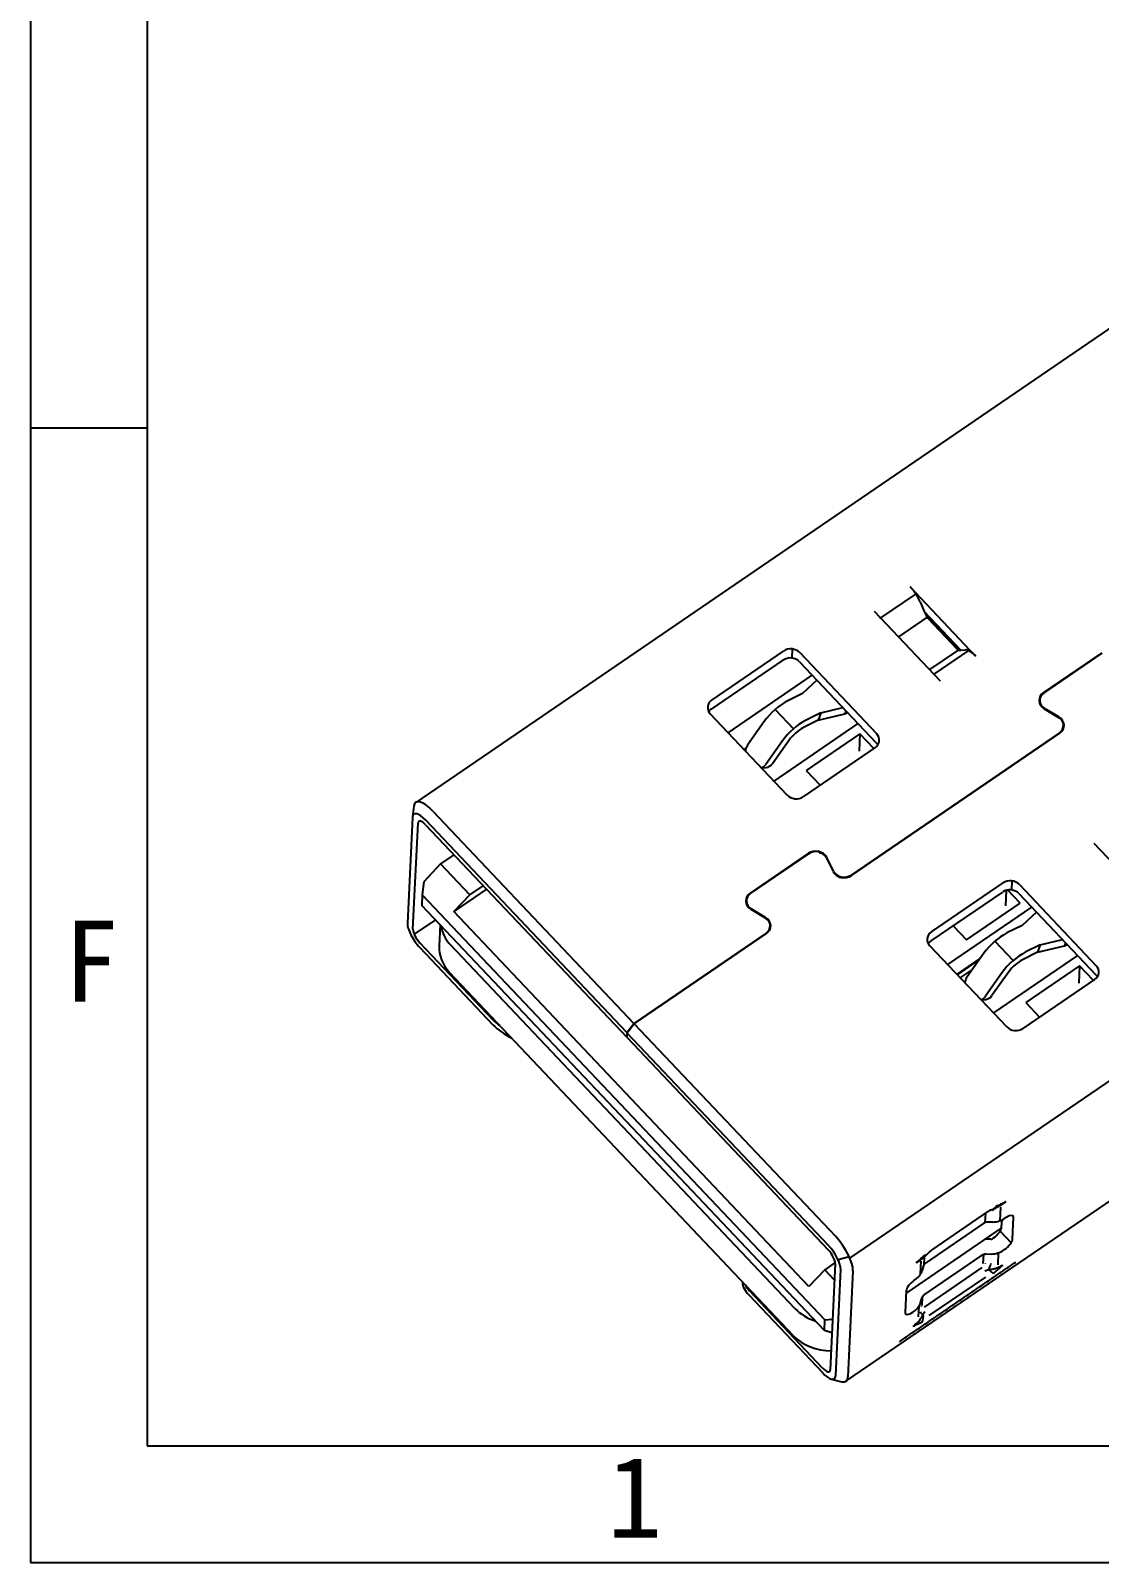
# Model space of a CAD drawing. Header units: millimetres. Extents: x 2027 to 2143, y 133 to 225.
# Drawn here: x 2026.68 to 2039.61, y 132.92 to 151.45 of the extents above; entities that cross this region are included whole.
import ezdxf

# ---------------------------------------------------------------- set-up
doc = ezdxf.new("R2010")
doc.units = ezdxf.units.MM
doc.styles.get("Standard").update_dxf_attribs({"font": 'romans.shx', "height": 0.6})

# ---------------------------------------------------------------- blocks, each defined once
blk = doc.blocks.new('A$C255A5F4B')
at = {"ltscale": 0.01}
for p, q in [((-2.559, 4.995), (-14.751, -3.337)), ((-5.068, -0.813), (-6.207, 0.39)), ((-6.727, -0.159), (-6.108, 0.264)), ((-6.033, 0.129), (-5.961, -0.035)), ((-6.826, -0.034), (-5.687, -1.236)), ((-5.914, -0.136), (-6.409, -0.474)), ((-5.328, -0.703), (-5.961, -0.035)), ((-5.961, -0.035), (-5.925, -0.117)), ((-5.936, -0.091), (-5.919, -0.079)), ((-5.883, -0.144), (-5.913, -0.138)), ((-5.9, -0.154), (-5.394, -0.688)), ((-5.867, -0.134), (-5.883, -0.144)), ((-5.883, -0.144), (-5.409, -0.645)), ((-9.633, -1.567), (-8.394, -0.72)), ((-8.243, -0.685), (-8.25, -0.842)), ((-8.113, -0.748), (-6.784, -2.151)), ((-5.375, -0.703), (-5.871, -1.042)), ((-5.2, -0.71), (-5.798, -1.119)), ((-5.409, -0.645), (-5.393, -0.635)), ((-5.381, -0.7), (-5.409, -0.645)), ((-5.368, -0.705), (-5.328, -0.703)), ((-5.328, -0.703), (-5.249, -0.699)), ((-2.894, -0.752), (-3.9, -1.44)), ((-3.894, -1.447), (-2.888, -0.759)), ((-9.64, -1.724), (-8.402, -0.877)), ((-8.12, -0.905), (-6.792, -2.308)), ((-9.352, -2.132), (-7.899, -1.139)), ((-7.816, -1.226), (-8.068, -1.455)), ((-8.068, -1.455), (-8.329, -1.586)), ((-3.965, -1.568), (-3.968, -1.621)), ((-8.333, -3.209), (-9.661, -1.806)), ((-8.538, -1.73), (-8.222, -2.064)), ((-7.752, -1.789), (-8.013, -1.92)), ((-7.752, -1.789), (-7.797, -1.917)), ((-7.797, -1.917), (-7.334, -1.808)), ((-7.752, -1.789), (-7.369, -1.698)), ((-7.316, -1.755), (-7.334, -1.808)), ((-7.334, -1.808), (-7.288, -1.784)), ((-3.887, -1.719), (-3.64, -1.867)), ((-3.634, -1.86), (-3.881, -1.712)), ((-8.728, -1.937), (-9.017, -2.345)), ((-7.108, -1.974), (-8.562, -2.967)), ((-7.797, -1.917), (-8.059, -2.049)), ((-3.558, -2.066), (-3.555, -2.012)), ((-8.412, -2.271), (-8.701, -2.679)), ((-8.298, -2.259), (-8.587, -2.668)), ((-7.073, -2.153), (-8.002, -2.788)), ((-3.627, -2.133), (-7.226, -4.593)), ((-7.22, -4.6), (-3.62, -2.14)), ((-7.073, -2.153), (-7.087, -2.452)), ((-6.835, -2.405), (-7.073, -2.153)), ((-9.045, -2.403), (-9.076, -2.424)), ((-6.813, -2.39), (-8.051, -3.237)), ((-8.775, -2.741), (-8.693, -2.733)), ((-8.002, -2.788), (-7.763, -3.04)), ((-7.247, -11.215), (4.945, -2.883)), ((-14.784, -3.402), (-14.806, -3.586)), ((-14.806, -3.595), (-14.894, -5.427)), ((-14.799, -5.527), (-14.712, -3.695)), ((-11.1, -7.316), (-14.576, -3.646)), ((-14.456, -3.488), (-10.98, -7.159)), ((-14.58, -3.724), (-11.104, -7.395)), ((-7.964, -4.217), (-8.971, -4.905)), ((-8.964, -4.912), (-7.958, -4.224)), ((-7.76, -4.224), (-7.759, -4.193)), ((-3.03, -4.042), (-1.892, -5.244)), ((-14.323, -4.401), (-14.614, -4.708)), ((-14.09, -4.242), (-14.323, -4.401)), ((-13.817, -4.935), (-14.323, -4.401)), ((-7.655, -4.292), (-7.538, -4.528)), ((-7.529, -4.525), (-7.646, -4.288)), ((-14.614, -4.708), (-14.638, -4.933)), ((-7.423, -4.647), (-7.422, -4.616)), ((-5.837, -5.575), (-4.599, -4.729)), ((-4.447, -4.693), (-4.455, -4.85)), ((-4.317, -4.756), (-2.989, -6.159)), ((-14.638, -4.933), (-14.647, -5.116)), ((-14.638, -4.933), (-7.679, -12.281)), ((-13.526, -4.838), (-14.09, -5.223)), ((-14.09, -5.223), (-13.817, -4.935)), ((-13.817, -4.935), (-13.584, -4.776)), ((-7.316, -13.342), (4.876, -5.011)), ((-5.845, -5.732), (-4.606, -4.886)), ((-4.544, -4.857), (-4.557, -5.124)), ((-4.302, -5.079), (-4.518, -4.851)), ((-4.325, -4.913), (-2.996, -6.316)), ((-7.688, -12.465), (-14.647, -5.116)), ((-7.954, -11.703), (-14.09, -5.223)), ((-9.036, -5.033), (-9.038, -5.086)), ((-8.957, -5.184), (-8.71, -5.332)), ((-8.704, -5.325), (-8.951, -5.177)), ((-5.557, -6.14), (-4.104, -5.147)), ((-5.231, -5.714), (-4.302, -5.079)), ((-4.021, -5.234), (-4.272, -5.463)), ((-14.412, -5.364), (-14.778, -5.614)), ((-14.329, -5.452), (-14.346, -5.814)), ((-8.628, -5.531), (-8.625, -5.477)), ((-5.462, -5.47), (-5.231, -5.714)), ((-4.272, -5.463), (-4.534, -5.594)), ((-13.412, -7.101), (-14.678, -5.765)), ((-8.198, -12.084), (-14.144, -5.805)), ((-8.697, -5.598), (-10.98, -7.159)), ((-10.974, -7.165), (-8.69, -5.605)), ((-4.537, -7.217), (-5.865, -5.814)), ((-4.742, -5.738), (-4.426, -6.072)), ((-3.956, -5.797), (-4.218, -5.928)), ((-3.956, -5.797), (-4.002, -5.926)), ((-4.002, -5.926), (-3.539, -5.816)), ((-3.956, -5.797), (-3.574, -5.706)), ((-3.52, -5.763), (-3.539, -5.816)), ((-3.539, -5.816), (-3.492, -5.793)), ((-14.681, -5.844), (-13.416, -7.18)), ((-5.397, -6.309), (-4.996, -6.036)), ((-5.01, -6.055), (-5.391, -6.315)), ((-4.933, -5.945), (-5.221, -6.353)), ((-3.313, -5.982), (-4.766, -6.975)), ((-4.002, -5.926), (-4.263, -6.057)), ((-8.22, -12.555), (-14.166, -6.276)), ((-5.339, -6.371), (-5.135, -6.232)), ((-4.616, -6.279), (-4.905, -6.688)), ((-4.502, -6.268), (-4.791, -6.676)), ((-3.278, -6.162), (-4.207, -6.796)), ((-3.278, -6.162), (-3.292, -6.46)), ((-3.039, -6.414), (-3.278, -6.162)), ((-3.017, -6.399), (-4.256, -7.245)), ((-4.98, -6.75), (-4.898, -6.741)), ((-4.207, -6.796), (-3.968, -7.048)), ((-13.095, -7.408), (-13.095, -7.409)), ((-11.1, -7.316), (-11.104, -7.395)), ((-11.097, -7.39), (-11.104, -7.395)), ((-11.1, -7.316), (-10.98, -7.159)), ((-11.098, -7.402), (-11.094, -7.323)), ((-11.098, -7.402), (-7.622, -11.073)), ((-10.974, -7.165), (-11.094, -7.323)), ((-7.618, -10.994), (-11.094, -7.323)), ((-10.974, -7.165), (-7.498, -10.836)), ((-5.827, -11.07), (-4.85, -10.402)), ((-4.908, -10.598), (-4.9, -10.436)), ((-4.774, -10.59), (-4.874, -10.592)), ((-4.646, -10.331), (-4.657, -10.569)), ((-4.624, -10.68), (-4.618, -10.554)), ((-4.548, -10.512), (-4.568, -10.525)), ((-4.435, -10.88), (-4.417, -10.511)), ((-4.625, -10.689), (-6.277, -11.817)), ((-4.933, -10.61), (-5.94, -11.298)), ((-4.651, -10.748), (-4.461, -10.948)), ((-4.813, -10.886), (-4.913, -10.888)), ((-4.764, -10.864), (-4.784, -10.877)), ((-4.594, -11.077), (-4.575, -11.064)), ((-7.501, -11.292), (-7.681, -11.415)), ((-7.5, -11.311), (-7.588, -13.142)), ((-7.258, -11.191), (-7.45, -11.242)), ((-6.024, -11.486), (-6.013, -11.267)), ((-5.973, -11.343), (-5.997, -11.425)), ((-5.966, -11.85), (-4.96, -11.162)), ((-5.966, -11.326), (-5.959, -11.191)), ((-5.96, -12.059), (-4.963, -11.377)), ((-4.942, -11.305), (-4.934, -11.15)), ((-4.901, -11.144), (-4.801, -11.142)), ((-4.683, -11.122), (-4.693, -11.331)), ((-9.103, -11.623), (-9.104, -11.634)), ((-7.681, -11.415), (-7.954, -11.703)), ((-7.514, -11.592), (-7.681, -11.415)), ((-7.493, -13.243), (-7.405, -11.411)), ((-7.194, -11.432), (-7.282, -13.264)), ((-6.116, -11.583), (-6.135, -11.596)), ((-4.903, -11.54), (-5.881, -12.208)), ((-8.988, -11.856), (-7.723, -13.192)), ((-7.719, -13.114), (-8.984, -11.777)), ((-6.275, -11.781), (-6.293, -12.15)), ((-6.024, -11.978), (-6, -11.895)), ((-6, -12.033), (-5.992, -11.878)), ((-6.161, -12.149), (-6.142, -12.135)), ((-6.059, -12.229), (-6.05, -12.038)), ((-7.688, -12.465), (-7.679, -12.281)), ((-7.679, -12.281), (-7.546, -12.266)), ((-7.557, -12.506), (-7.688, -12.465)), ((-7.568, -13.303), (-7.389, -13.349))]:
    blk.add_line(p, q, dxfattribs=at)
for centre, major_axis, ratio, start_param, end_param in [((-6.215, 0.206), (-0.197, 0.289), 0.347778, 4.216299, 5.143595), ((-5.899, -0.128), (0.0282, -0.0413), 0.347778, 4.216299, 5.143595), ((-8.268, -0.854), (0.2, -0.01), 0.851753, 0.725849, 2.296646), ((-5.393, -0.662), (0.0282, -0.0413), 0.347778, 5.143595, 6.07089), ((-5.077, -0.996), (-0.197, 0.289), 0.347778, 5.143595, 6.07089), ((-8.275, -1.011), (0.2, -0.01), 0.851753, 0.725849, 2.296646), ((-9.506, -1.7), (0.2, -0.01), 0.851753, 2.296646, 3.867442), ((-8.443, -1.908), (0.363, 0.344), 0.391876, 0.916418, 2.041182), ((-3.771, -1.577), (-0.205, 0.01), 0.851753, 5.438238, 7.292829), ((-3.771, -1.577), (0.195, -0.009), 0.851753, 2.296646, 4.151236), ((-9.514, -1.857), (0.2, -0.01), 0.851753, 2.296646, 2.662077), ((-8.127, -2.242), (0.363, 0.344), 0.391876, 0.916418, 2.041182), ((-8.127, -2.242), (0.218, 0.206), 0.391876, 0.916418, 2.039861), ((-3.75, -2.003), (0.195, -0.009), 0.851753, 5.438238, 7.292829), ((-3.75, -2.003), (-0.205, 0.01), 0.851753, 2.296646, 4.151236), ((-8.89, -2.479), (0.02, -0.199), 0.820098, 3.895963, 4.47095), ((-6.939, -2.257), (0.2, -0.01), 0.851753, 5.438238, 7.009035), ((-6.947, -2.414), (0.2, -0.01), 0.851753, 0.479503, 0.725849), ((-8.827, -2.546), (0.02, -0.199), 0.820098, 0.179383, 0.75437), ((-8.713, -2.534), (-0.02, 0.199), 0.820098, 3.141565, 3.895963), ((-14.469, -3.749), (0.282, -0.413), 0.347778, 2.002002, 3.521601), ((-8.178, -3.103), (0.2, -0.01), 0.851753, 3.867442, 5.438238), ((-14.585, -3.829), (0.197, -0.289), 0.347778, 2.002002, 3.572798), ((-14.585, -3.829), (0.113, -0.165), 0.347778, 2.002002, 3.572798), ((-7.835, -4.354), (-0.205, 0.01), 0.851753, 3.583648, 5.438238), ((-7.835, -4.354), (0.195, -0.009), 0.851753, 0.442055, 2.296646), ((-7.349, -4.463), (-0.205, 0.01), 0.851753, 0.442055, 2.296646), ((-7.349, -4.463), (0.195, -0.009), 0.851753, 3.583648, 5.438238), ((-4.472, -4.862), (0.2, -0.01), 0.851753, 0.725849, 2.296646), ((-8.841, -5.042), (-0.205, 0.01), 0.851753, 5.438238, 7.292829), ((-8.841, -5.042), (0.195, -0.009), 0.851753, 2.296646, 4.151236), ((-4.48, -5.019), (0.2, -0.01), 0.851753, 0.725849, 2.296646), ((-14.673, -5.661), (0.197, -0.289), 0.347778, 3.572798, 5.143595), ((-14.673, -5.661), (-0.113, 0.165), 0.347778, 0.431206, 2.002002), ((-13.525, -5.382), (0.799, -0.038), 0.851753, 3.319357, 3.867442), ((-8.82, -5.468), (0.195, -0.009), 0.851753, 5.438238, 7.292829), ((-8.82, -5.468), (-0.205, 0.01), 0.851753, 2.296646, 4.151236), ((-13.547, -5.853), (0.799, -0.038), 0.851753, 3.141587, 3.867442), ((-5.711, -5.709), (0.2, -0.01), 0.851753, 2.296646, 3.867442), ((-5.718, -5.866), (0.2, -0.01), 0.851753, 2.296646, 2.662077), ((-4.648, -5.916), (0.363, 0.344), 0.391876, 0.916418, 2.041182), ((-4.332, -6.25), (0.363, 0.344), 0.391876, 0.916418, 2.041182), ((-4.332, -6.25), (0.218, 0.206), 0.391876, 0.916418, 2.039861), ((-5.095, -6.487), (0.02, -0.199), 0.820098, 3.895963, 4.47095), ((-3.144, -6.265), (0.2, -0.01), 0.851753, 5.438238, 7.009035), ((-3.151, -6.422), (0.2, -0.01), 0.851753, 0.479503, 0.725849), ((-5.032, -6.554), (0.02, -0.199), 0.820098, 0.179383, 0.75437), ((-4.918, -6.542), (-0.02, 0.199), 0.820098, 3.141565, 3.895963), ((-13.025, -6.837), (-0.499, 0.024), 0.851753, 0.725849, 1.021184), ((-13.042, -7.177), (-0.477, 0.267), 0.421731, 0.93272, 1.699982), ((-4.382, -7.111), (0.2, -0.01), 0.851753, 3.867442, 5.438238), ((-4.838, -10.177), (-0.065, 0.189), 0.695515, 3.144293, 3.718458), ((-4.757, -10.566), (0.035, -0.197), 0.205248, 2.578829, 2.988801), ((-4.789, -10.291), (0.35, -0.017), 0.851753, 4.794737, 5.438238), ((-4.553, -10.604), (-0.127, -0.12), 0.391876, 2.753945, 4.324741), ((-7.51, -11.098), (0.282, -0.413), 0.347778, 0.431206, 2.002002), ((-4.87, -10.677), (-0.0999, 0.0048), 0.851753, 4.794737, 5.438238), ((-4.76, -10.772), (0.127, 0.12), 0.391876, 4.324741, 5.895537), ((-7.627, -11.177), (0.113, -0.165), 0.347778, 0.431206, 2.002002), ((-7.627, -11.177), (0.197, -0.289), 0.347778, 0.431206, 2.002002), ((-4.815, -10.844), (0.0499, -0.0024), 0.851753, 4.794737, 5.438238), ((-4.815, -10.844), (-0.35, 0.017), 0.851753, 1.653144, 2.296646), ((-4.57, -10.973), (-0.127, -0.12), 0.391876, 1.183148, 2.753945), ((-5.876, -11.365), (-0.0999, 0.0048), 0.851753, 5.438238, 6.081739), ((-6.068, -11.018), (-0.142, 0.141), 0.075222, 2.737713, 3.129978), ((-4.896, -11.229), (0.0999, -0.0048), 0.851753, 1.653144, 2.296646), ((-4.8, -11.478), (0.027, 0.198), 0.287753, 0.576661, 1.27335), ((-8.614, -11.853), (-0.477, 0.267), 0.421731, 0.20688, 0.93272), ((-6.139, -11.688), (-0.127, -0.12), 0.391876, 4.324741, 5.895537), ((-6.337, -11.349), (0.35, -0.017), 0.851753, 5.438238, 6.081739), ((-4.893, -11.347), (0.142, -0.141), 0.075222, 5.119543, 5.879305), ((-8.597, -11.513), (-0.499, 0.024), 0.851753, 0.430515, 0.725849), ((-5.903, -11.917), (0.0999, -0.0048), 0.851753, 2.296646, 2.940147), ((-7.578, -11.661), (0.799, -0.038), 0.851753, 3.867442, 4.415527), ((-6.157, -12.057), (-0.127, -0.12), 0.391876, 5.895537, 7.466334), ((-6.363, -11.902), (-0.35, 0.017), 0.851753, 2.296646, 2.940147), ((-5.838, -12.187), (-0.194, 0.049), 0.244879, 0.108338, 0.805026), ((-6.124, -12.187), (0.065, -0.189), 0.695515, 0.576865, 1.336627), ((-7.601, -12.132), (0.799, -0.038), 0.851753, 3.867442, 4.789254), ((-7.714, -13.009), (0.197, -0.289), 0.347778, 5.143595, 6.714391), ((-7.714, -13.009), (0.113, -0.165), 0.347778, 5.143595, 6.714391), ((-7.598, -12.93), (0.282, -0.413), 0.347778, 5.903171, 6.714391)]:
    blk.add_ellipse(centre, major_axis=major_axis, ratio=ratio, start_param=start_param, end_param=end_param, dxfattribs=at)
for points, knots in [([(-4.554, -10.237), (-4.599, -10.273), (-4.663, -10.323), (-4.739, -10.352), (-4.762, -10.36)], [0, 0, 0, 0, 0.703499, 1, 1, 1, 1]), ([(-4.711, -10.311), (-4.696, -10.306), (-4.679, -10.298), (-4.645, -10.282), (-4.627, -10.273), (-4.59, -10.256), (-4.572, -10.246), (-4.554, -10.237)], [0, 0, 0, 0, 0.314102, 0.314102, 0.656917, 0.656917, 1, 1, 1, 1]), ([(-6.102, -11.295), (-6.083, -11.279), (-6.065, -11.263), (-6.028, -11.231), (-6.009, -11.215), (-5.974, -11.183), (-5.957, -11.168), (-5.941, -11.152)], [0, 0, 0, 0, 0.342869, 0.342869, 0.685771, 0.685771, 1, 1, 1, 1]), ([(-5.962, -11.191), (-5.964, -11.194), (-5.977, -11.207), (-6.004, -11.232), (-6.048, -11.265), (-6.083, -11.285), (-6.102, -11.295)], [0, 0, 0, 0, 0.054611, 0.325499, 0.641753, 1, 1, 1, 1]), ([(-4.847, -11.412), (-4.835, -11.412), (-4.809, -11.41), (-4.767, -11.401), (-4.717, -11.386), (-4.662, -11.365), (-4.626, -11.346), (-4.606, -11.336)], [0, 0, 0, 0, 0.12637, 0.291153, 0.494263, 0.731389, 1, 1, 1, 1]), ([(-4.606, -11.336), (-4.625, -11.353), (-4.643, -11.369), (-4.681, -11.401), (-4.699, -11.417), (-4.734, -11.449), (-4.751, -11.464), (-4.767, -11.48)], [0, 0, 0, 0, 0.342869, 0.342869, 0.685771, 0.685771, 1, 1, 1, 1]), ([(-6.154, -12.394), (-6.111, -12.357), (-6.041, -12.296), (-5.997, -12.217), (-5.981, -12.187)], [0, 0, 0, 0, 0.61238, 1, 1, 1, 1]), ([(-5.997, -12.321), (-6.013, -12.326), (-6.029, -12.334), (-6.063, -12.35), (-6.082, -12.359), (-6.118, -12.376), (-6.136, -12.385), (-6.154, -12.394)], [0, 0, 0, 0, 0.314102, 0.314102, 0.656917, 0.656917, 1, 1, 1, 1])]:
    blk.add_open_spline(points, degree=3, knots=knots, dxfattribs=at)
for points, degree in [([(-4.85, -10.402), (-4.826, -10.386), (-4.811, -10.38)], 2), ([(-4.811, -10.38), (-4.772, -10.366)], 1), ([(-4.76, -10.361), (-4.74, -10.354), (-4.721, -10.345)], 2), ([(-5.926, -11.159), (-5.882, -11.116)], 1), ([(-5.882, -11.116), (-5.856, -11.089), (-5.827, -11.07)], 2), ([(-6.392, -12.658), (-4.379, -11.282)], 1), ([(-5.984, -11.213), (-5.954, -11.187), (-5.926, -11.159)], 2), ([(-4.908, -11.3), (-4.908, -11.301), (-4.908, -11.302), (-4.909, -11.304)], 3), ([(-4.912, -11.431), (-4.891, -11.424), (-4.869, -11.418), (-4.847, -11.412)], 3), ([(-6.007, -12.055), (-6.007, -12.053), (-6.007, -12.052), (-6.007, -12.051)], 3), ([(-5.981, -12.187), (-5.97, -12.171), (-5.959, -12.154), (-5.948, -12.139)], 3)]:
    blk.add_open_spline(points, degree=degree, dxfattribs=at)

msp = doc.modelspace()

# ---------------------------------------------------------------- linework, layer by layer
at = {"color": 7}
for p, q in [((2026.684, 215.245), (2026.684, 132.916)), ((2028.095, 213.834), (2028.095, 134.328)), ((2028.095, 146.638), (2026.684, 146.638)), ((2028.095, 134.328), (2141.708, 134.328)), ((2026.684, 132.916), (2143.12, 132.916))]:
    msp.add_line(p, q, dxfattribs=at)

# ---------------------------------------------------------------- block references
at = {"ltscale": 0.01, "xscale": 0.7, "yscale": 0.7, "zscale": 0.7}
msp.add_blockref('A$C255A5F4B', (2041.669, 144.447), dxfattribs=at)

# ---------------------------------------------------------------- texts
at = {"color": 7, "char_height": 0.9801, "width": 10.61658, "attachment_point": 1}
for s, insert in [('{\\fFangSong_GB2312|b0|i0|c134|p49;F}', (2027.085, 140.682)), ('{\\fFangSong_GB2312|b0|i0|c134|p49;1}', (2033.658, 134.195))]:
    msp.add_mtext(s, dxfattribs=dict(at, insert=insert))

doc.saveas('drawing.dxf')
